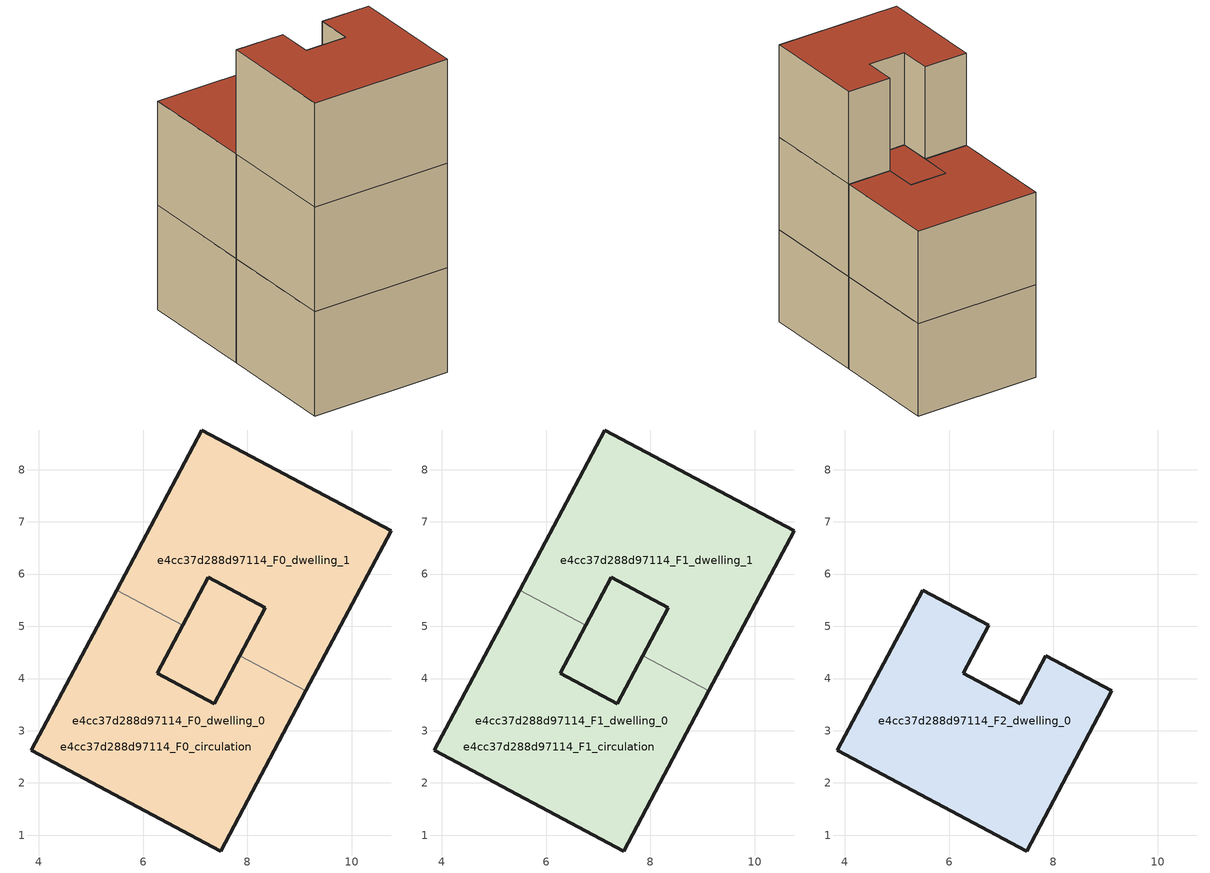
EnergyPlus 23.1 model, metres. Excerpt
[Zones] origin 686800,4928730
e4cc37d288d97114_F0_dwelling_0
 floor ground (EU_floor_Construction): 7.85,4.44 9.12,3.77 7.49,0.7 3.86,2.62 5.49,5.69 6.76,5.02 6.27,4.1 7.36,3.52 z0; 8.34,5.36 7.85,4.44 7.36,3.52 6.27,4.1 7.25,5.94 z0
 wall outside (EU_wall_Construction): 7.85,4.44 7.36,3.52 6.27,4.1 6.76,5.02 / 5.49,5.69 3.86,2.62 7.49,0.7 9.12,3.77 z0:3
 wall to e4cc37d288d97114_F0_dwelling_1 (EU_wall_Construction): 9.12,3.77 7.85,4.44 / 6.76,5.02 5.49,5.69 z0:3
e4cc37d288d97114_F0_dwelling_1
 floor ground (EU_floor_Construction): 8.34,5.36 7.85,4.44 7.36,3.52 6.27,4.1 7.1,5.65 7.1,5.66 7.25,5.94 z0; 10.75,6.83 9.12,3.77 7.85,4.44 8.34,5.36 7.25,5.94 7.1,5.65 6.76,5.02 5.49,5.69 7.12,8.76 z0
 wall outside (EU_wall_Construction): 6.76,5.02 7.25,5.94 8.34,5.36 7.85,4.44 / 9.12,3.77 10.75,6.83 7.12,8.76 5.49,5.69 z0:3
e4cc37d288d97114_F0_circulation
 floor ground (EU_floor_Construction): 8.34,5.36 7.85,4.44 7.36,3.52 6.27,4.1 7.25,5.94 z0; 7.85,4.44 9.12,3.77 7.49,0.7 3.86,2.62 5.49,5.69 6.76,5.02 6.27,4.1 7.36,3.52 z0; 10.75,6.83 9.12,3.77 7.85,4.44 8.34,5.36 7.25,5.94 7.1,5.65 6.76,5.02 5.49,5.69 7.12,8.76 z0
 wall outside (EU_wall_Construction): 8.34,5.36 7.25,5.94 6.27,4.1 7.36,3.52 8.34,5.36 z0:3
e4cc37d288d97114_F1_dwelling_0
 floor outside (EU_floor_Construction): 7.85,4.44 9.12,3.77 7.49,0.7 3.86,2.62 5.49,5.69 6.76,5.02 6.27,4.1 7.36,3.52 z3
 floor to e4cc37d288d97114_F0_dwelling_0 (EU_floor_Construction): 8.34,5.36 7.85,4.44 7.36,3.52 6.27,4.1 6.76,5.02 7.25,5.94 z3
 wall outside (EU_wall_Construction): 7.85,4.44 7.36,3.52 6.27,4.1 6.76,5.02 / 5.49,5.69 3.86,2.62 7.49,0.7 9.12,3.77 z3:6
 wall to e4cc37d288d97114_F1_dwelling_1 (EU_wall_Construction): 9.12,3.77 7.85,4.44 / 6.76,5.02 5.49,5.69 z3:6
 roof outside (EU_floor_Construction): 7.36,3.52 7.85,4.44 8.34,5.36 7.25,5.94 6.76,5.02 6.27,4.1 z6
e4cc37d288d97114_F1_dwelling_1
 floor to e4cc37d288d97114_F0_dwelling_1 (EU_floor_Construction): 10.75,6.83 9.12,3.77 7.85,4.44 8.34,5.36 7.25,5.94 7.1,5.66 7.1,5.65 6.76,5.02 5.49,5.69 7.12,8.76 z3; 8.34,5.36 7.85,4.44 7.36,3.52 6.27,4.1 6.76,5.02 7.1,5.65 7.1,5.66 7.25,5.94 z3
 wall outside (EU_wall_Construction): 6.76,5.02 7.25,5.94 8.34,5.36 7.85,4.44 / 9.12,3.77 10.75,6.83 7.12,8.76 5.49,5.69 z3:6
 roof outside (EU_roof_Construction): 9.12,3.77 10.75,6.83 7.12,8.76 5.49,5.69 6.76,5.02 7.1,5.65 7.25,5.94 8.34,5.36 7.85,4.44 z6; 7.36,3.52 7.85,4.44 8.34,5.36 7.25,5.94 7.1,5.66 7.1,5.65 6.27,4.1 z6
e4cc37d288d97114_F1_circulation
 floor to e4cc37d288d97114_F0_circulation (EU_floor_Construction): 8.34,5.36 7.85,4.44 7.36,3.52 6.27,4.1 7.25,5.94 z3; 10.75,6.83 9.12,3.77 7.85,4.44 8.34,5.36 7.25,5.94 7.1,5.65 6.76,5.02 5.49,5.69 7.12,8.76 z3; 7.85,4.44 9.12,3.77 7.49,0.7 3.86,2.62 5.49,5.69 6.76,5.02 6.27,4.1 7.36,3.52 z3
 wall outside (EU_wall_Construction): 8.34,5.36 7.25,5.94 6.27,4.1 7.36,3.52 8.34,5.36 z3:6
 roof outside (EU_roof_Construction): 7.36,3.52 7.85,4.44 8.34,5.36 7.25,5.94 6.27,4.1 z6; 7.49,0.7 9.12,3.77 7.85,4.44 7.36,3.52 6.27,4.1 6.76,5.02 5.49,5.69 3.86,2.62 z6; 9.12,3.77 10.75,6.83 7.12,8.76 5.49,5.69 6.76,5.02 7.1,5.65 7.25,5.94 8.34,5.36 7.85,4.44 z6
e4cc37d288d97114_F2_dwelling_0
 floor to e4cc37d288d97114_F1_dwelling_0 (EU_floor_Construction): 7.85,4.44 9.12,3.77 7.49,0.7 3.86,2.62 5.49,5.69 6.76,5.02 6.27,4.1 7.36,3.52 z6
 wall outside (EU_wall_Construction): 3.86,2.62 7.49,0.7 9.12,3.77 7.85,4.44 7.36,3.52 6.27,4.1 6.76,5.02 5.49,5.69 3.86,2.62 z6:9
 roof outside (EU_roof_Construction): 7.49,0.7 9.12,3.77 7.85,4.44 7.36,3.52 6.27,4.1 6.76,5.02 5.49,5.69 3.86,2.62 z9
[Building]
EU S2 Campaign: North Axis=0; Terrain=City; Solar Distribution=FullExterior
[Site:Location]
Bologna: Latitude=44.5; Longitude=11.25; Time Zone=1; Elevation=37
[SizingPeriod:WeatherFileDays]
AnnualSizingPeriod: Begin Month=1; Begin Day of Month=1; End Month=12; End Day of Month=31; Day of Week for Start Day=Monday; Use Weather File Daylight Saving Period=No; Use Weather File Rain and Snow Indicators=No
[MATERIAL]
EU_InternalMass_Material: Roughness=MediumRough; Thickness=0.1; Conductivity=1; Density=1800; Specific Heat=900; Thermal Absorptance=0.9; Solar Absorptance=0.7; Visible Absorptance=0.7
[MATERIAL:NOMASS] Roughness=MediumRough; Thermal Absorptance=0.9; Solar Absorptance=0.7; Visible Absorptance=0.7
Name | Thermal Resistance
EU_wall_NoMass | 0.937881
EU_roof_NoMass | 0.548572
EU_floor_NoMass | 0.71348
[CONSTRUCTION]
EU_wall_Construction: EU_wall_NoMass
EU_roof_Construction: EU_roof_NoMass
EU_floor_Construction: EU_floor_NoMass
EU_InternalMass_Construction: EU_InternalMass_Material
[ZONE] Type=1; Multiplier=1; Ceiling Height=autocalculate; Floor Area=autocalculate; Part of Total Floor Area=Yes
Name | Volume
e4cc37d288d97114_F0_dwelling_0 | 46.6582
e4cc37d288d97114_F1_dwelling_0 | 46.6567
e4cc37d288d97114_F2_dwelling_0 | 38.9517
e4cc37d288d97114_F0_dwelling_1 | 46.6553
e4cc37d288d97114_F1_dwelling_1 | 46.656
e4cc37d288d97114_F0_circulation | 85.6084
e4cc37d288d97114_F1_circulation | 85.6091
[INTERNALMASS] Construction=EU_InternalMass_Construction
Name | Zone or ZoneList | Surface Area
e4cc37d288d97114_F0_dwelling_0_EU_InternalMass | e4cc37d288d97114_F0_dwelling_0 | 12.9838
e4cc37d288d97114_F0_dwelling_1_EU_InternalMass | e4cc37d288d97114_F0_dwelling_1 | 12.9838
e4cc37d288d97114_F1_dwelling_0_EU_InternalMass | e4cc37d288d97114_F1_dwelling_0 | 12.9838
e4cc37d288d97114_F1_dwelling_1_EU_InternalMass | e4cc37d288d97114_F1_dwelling_1 | 12.9838
e4cc37d288d97114_F2_dwelling_0_EU_InternalMass | e4cc37d288d97114_F2_dwelling_0 | 28.5358
[OTHEREQUIPMENT] Fuel Type=Electricity; Design Level Calculation Method=Watts/Area; Power per Zone Floor Area=1; Fraction Latent=0; Fraction Radiant=0; Fraction Lost=0; Carbon Dioxide Generation Rate=0; EndUse Subcategory=EU_Step8_InternalGains
Name | Zone or ZoneList or Space or SpaceList | Schedule
EU_Step8_InternalGain_e4cc37d288d97114_F0_dwelling_0_f000 | e4cc37d288d97114_F0_dwelling_0 | EU_Step8_GainSchedule_e4cc37d288d97114_F0_dwelling_0_f000
EU_Step8_InternalGain_e4cc37d288d97114_F0_dwelling_1_f000 | e4cc37d288d97114_F0_dwelling_1 | EU_Step8_GainSchedule_e4cc37d288d97114_F0_dwelling_1_f000
EU_Step8_InternalGain_e4cc37d288d97114_F1_dwelling_0_f000 | e4cc37d288d97114_F1_dwelling_0 | EU_Step8_GainSchedule_e4cc37d288d97114_F1_dwelling_0_f000
EU_Step8_InternalGain_e4cc37d288d97114_F1_dwelling_1_f000 | e4cc37d288d97114_F1_dwelling_1 | EU_Step8_GainSchedule_e4cc37d288d97114_F1_dwelling_1_f000
EU_Step8_InternalGain_e4cc37d288d97114_F2_dwelling_0_f000 | e4cc37d288d97114_F2_dwelling_0 | EU_Step8_GainSchedule_e4cc37d288d97114_F2_dwelling_0_f000
[ZONEINFILTRATION:DESIGNFLOWRATE] Schedule=EU_AlwaysOn; Design Flow Rate Calculation Method=Flow/Area; Flow Rate per Floor Area=0.0005; Constant Term Coefficient=1; Temperature Term Coefficient=0; Velocity Term Coefficient=0; Velocity Squared Term Coefficient=0
Name | Zone or ZoneList or Space or SpaceList
EU_Circulation_Infiltration_e4cc37d288d97114_F0_circulation | e4cc37d288d97114_F0_circulation
EU_Circulation_Infiltration_e4cc37d288d97114_F1_circulation | e4cc37d288d97114_F1_circulation
[ZONEVENTILATION:DESIGNFLOWRATE] Schedule=EU_AlwaysOn; Design Flow Rate Calculation Method=AirChanges/Hour; Air Changes per Hour=0.687892; Ventilation Type=Natural; Fan Pressure Rise=0; Fan Total Efficiency=1; Constant Term Coefficient=1; Temperature Term Coefficient=0; Velocity Term Coefficient=0; Velocity Squared Term Coefficient=0; Minimum Indoor Temperature=-100; Maximum Indoor Temperature=100; Delta Temperature=-100; Minimum Outdoor Temperature=-100; Maximum Outdoor Temperature=100; Maximum Wind Speed=40
Name | Zone or ZoneList or Space or SpaceList
EU_ConstantAir_e4cc37d288d97114_F0_dwelling_0 | e4cc37d288d97114_F0_dwelling_0
EU_ConstantAir_e4cc37d288d97114_F0_dwelling_1 | e4cc37d288d97114_F0_dwelling_1
EU_ConstantAir_e4cc37d288d97114_F1_dwelling_0 | e4cc37d288d97114_F1_dwelling_0
EU_ConstantAir_e4cc37d288d97114_F1_dwelling_1 | e4cc37d288d97114_F1_dwelling_1
EU_ConstantAir_e4cc37d288d97114_F2_dwelling_0 | e4cc37d288d97114_F2_dwelling_0
[HVACTEMPLATE:THERMOSTAT] Constant Heating Setpoint=20; Constant Cooling Setpoint=50
EU_HeatOnly_e4cc37d288d97114_F0_dwelling_0; EU_HeatOnly_e4cc37d288d97114_F0_dwelling_1; EU_HeatOnly_e4cc37d288d97114_F1_dwelling_0; EU_HeatOnly_e4cc37d288d97114_F1_dwelling_1; EU_HeatOnly_e4cc37d288d97114_F2_dwelling_0
[HVACTEMPLATE:ZONE:IDEALLOADSAIRSYSTEM] System Availability Schedule=EU_AlwaysOn; Maximum Heating Supply Air Temperature=50; Minimum Cooling Supply Air Temperature=13; Maximum Heating Supply Air Humidity Ratio=0.0156; Minimum Cooling Supply Air Humidity Ratio=0.0077; Heating Limit=NoLimit; Cooling Limit=NoLimit; Heating Availability Schedule=EU_AlwaysOn; Cooling Availability Schedule=EU_CoolingOff; Dehumidification Control Type=ConstantSensibleHeatRatio; Cooling Sensible Heat Ratio=0.7; Dehumidification Setpoint=60; Humidification Control Type=None; Humidification Setpoint=30; Outdoor Air Method=None; Outdoor Air Flow Rate per Person=0.00944; Outdoor Air Flow Rate per Zone Floor Area=0; Outdoor Air Flow Rate per Zone=0; Demand Controlled Ventilation Type=None; Outdoor Air Economizer Type=NoEconomizer; Heat Recovery Type=None; Sensible Heat Recovery Effectiveness=0.7; Latent Heat Recovery Effectiveness=0.65
Name | Template Thermostat
e4cc37d288d97114_F0_dwelling_0 | EU_HeatOnly_e4cc37d288d97114_F0_dwelling_0
e4cc37d288d97114_F0_dwelling_1 | EU_HeatOnly_e4cc37d288d97114_F0_dwelling_1
e4cc37d288d97114_F1_dwelling_0 | EU_HeatOnly_e4cc37d288d97114_F1_dwelling_0
e4cc37d288d97114_F1_dwelling_1 | EU_HeatOnly_e4cc37d288d97114_F1_dwelling_1
e4cc37d288d97114_F2_dwelling_0 | EU_HeatOnly_e4cc37d288d97114_F2_dwelling_0
[SIZING:ZONE] Zone Cooling Design Supply Air Temperature Input Method=SupplyAirTemperature; Zone Cooling Design Supply Air Temperature=13; Zone Heating Design Supply Air Temperature Input Method=SupplyAirTemperature; Zone Heating Design Supply Air Temperature=50; Zone Cooling Design Supply Air Humidity Ratio=0.008; Zone Heating Design Supply Air Humidity Ratio=0.008; Cooling Design Air Flow Method=DesignDay; Cooling Design Air Flow Rate=0; Cooling Minimum Air Flow per Zone Floor Area=0.000762; Cooling Minimum Air Flow=0; Cooling Minimum Air Flow Fraction=0.2; Heating Design Air Flow Method=DesignDay; Heating Design Air Flow Rate=0; Heating Maximum Air Flow per Zone Floor Area=0.002032; Heating Maximum Air Flow=0.141576; Heating Maximum Air Flow Fraction=0.3; Account for Dedicated Outdoor Air System=No; Dedicated Outdoor Air System Control Strategy=NeutralSupplyAir; Dedicated Outdoor Air Low Setpoint Temperature for Design=autosize; Dedicated Outdoor Air High Setpoint Temperature for Design=autosize; Zone Load Sizing Method=Sensible Load Only No Latent Load; Zone Latent Cooling Design Supply Air Humidity Ratio Input Method=HumidityRatioDifference; Zone Cooling Design Supply Air Humidity Ratio Difference=0.005; Zone Latent Heating Design Supply Air Humidity Ratio Input Method=HumidityRatioDifference; Zone Humidification Design Supply Air Humidity Ratio Difference=0.005
e4cc37d288d97114_F0_dwelling_0; e4cc37d288d97114_F0_dwelling_1; e4cc37d288d97114_F1_dwelling_0; e4cc37d288d97114_F1_dwelling_1; e4cc37d288d97114_F2_dwelling_0
[SCHEDULE:CONSTANT]
Name | Hourly Value
EU_AlwaysOn | 1
EU_CoolingOff | 0
[SCHEDULE:FILE] Column Number=1; Rows to Skip at Top=0; Number of Hours of Data=8760; Column Separator=Comma; Interpolate to Timestep=No; Minutes per Item=60; Adjust Schedule for Daylight Savings=Yes
Name | File
EU_Step8_GainSchedule_e4cc37d288d97114_F0_dwelling_0_f000 | ../../schedules/e4cc37d288d97114/e4cc37d288d97114_F0_dwelling_0_f000_gain.csv
EU_Step8_GainSchedule_e4cc37d288d97114_F0_dwelling_1_f000 | ../../schedules/e4cc37d288d97114/e4cc37d288d97114_F0_dwelling_1_f000_gain.csv
EU_Step8_GainSchedule_e4cc37d288d97114_F1_dwelling_0_f000 | ../../schedules/e4cc37d288d97114/e4cc37d288d97114_F1_dwelling_0_f000_gain.csv
EU_Step8_GainSchedule_e4cc37d288d97114_F1_dwelling_1_f000 | ../../schedules/e4cc37d288d97114/e4cc37d288d97114_F1_dwelling_1_f000_gain.csv
EU_Step8_GainSchedule_e4cc37d288d97114_F2_dwelling_0_f000 | ../../schedules/e4cc37d288d97114/e4cc37d288d97114_F2_dwelling_0_f000_gain.csv
